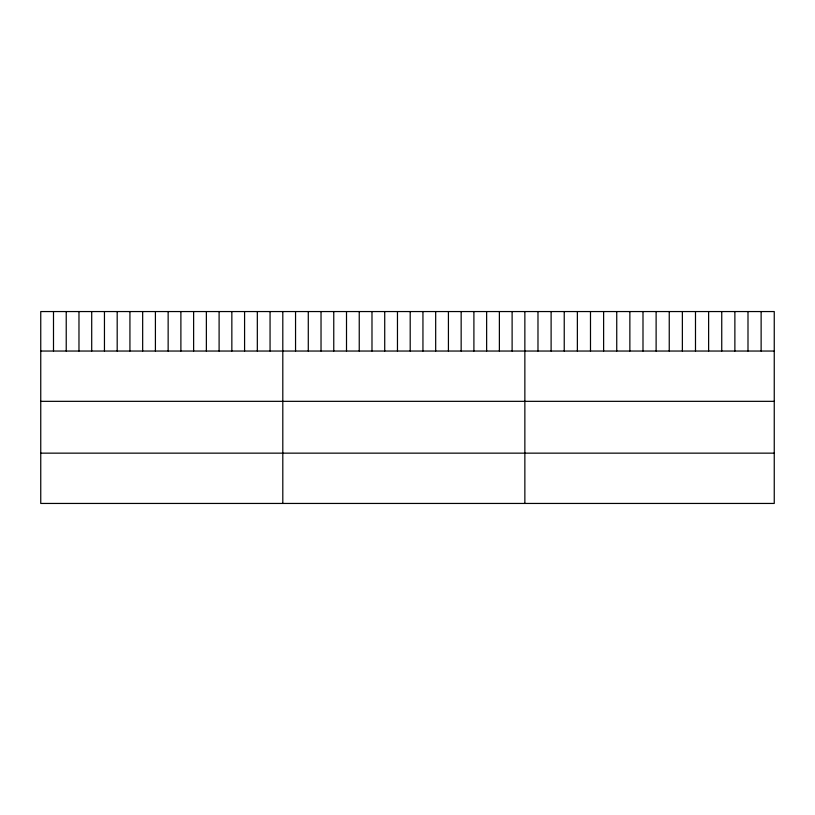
<?xml version="1.0" encoding="UTF-8"?>
<svg xmlns="http://www.w3.org/2000/svg" width="815" height="815" viewBox="0 0 815 815"><rect width="100%" height="100%" fill="white"/><g stroke="black" fill="none" stroke-linecap="round" stroke-linejoin="round"><path stroke-width="1.22" d="M774.25 351.041L774.25 503.446L40.75 503.446L40.75 311.554L774.25 311.554L774.25 351.041L40.75 351.041M40.75 401.337L774.25 401.337M40.75 453.15L774.25 453.15M761.129 311.554L761.129 351.041M747.997 311.554L747.997 351.041M734.875 311.554L734.875 351.041M721.744 311.554L721.744 351.041M708.622 311.554L708.622 351.041M695.49 311.554L695.49 351.041M682.369 311.554L682.369 351.041M669.247 311.554L669.247 351.041M656.116 311.554L656.116 351.041M642.994 311.554L642.994 351.041M629.863 311.554L629.863 351.041M616.741 311.554L616.741 351.041M603.62 311.554L603.62 351.041M590.488 311.554L590.488 351.041M577.366 311.554L577.366 351.041M564.235 311.554L564.235 351.041M551.113 311.554L551.113 351.041M537.982 311.554L537.982 351.041M524.86 311.554L524.86 503.446M512.115 311.554L512.115 351.041M499.381 311.554L499.381 351.041M486.637 311.554L486.637 351.041M473.902 311.554L473.902 351.041M461.158 311.554L461.158 351.041M448.423 311.554L448.423 351.041M435.679 311.554L435.679 351.041M422.944 311.554L422.944 351.041M410.2 311.554L410.2 351.041M397.465 311.554L397.465 351.041M384.721 311.554L384.721 351.041M371.986 311.554L371.986 351.041M359.242 311.554L359.242 351.041M346.507 311.554L346.507 351.041M333.763 311.554L333.763 351.041M321.029 311.554L321.029 351.041M308.284 311.554L308.284 351.041M295.55 311.554L295.55 351.041M282.805 311.554L282.805 503.446M270.06 311.554L270.06 351.041M257.326 311.554L257.326 351.041M244.582 311.554L244.582 351.041M231.847 311.554L231.847 351.041M219.103 311.554L219.103 351.041M206.368 311.554L206.368 351.041M193.624 311.554L193.624 351.041M180.889 311.554L180.889 351.041M168.145 311.554L168.145 351.041M155.41 311.554L155.41 351.041M142.666 311.554L142.666 351.041M129.931 311.554L129.931 351.041M117.187 311.554L117.187 351.041M104.452 311.554L104.452 351.041M91.708 311.554L91.708 351.041M78.974 311.554L78.974 351.041M66.229 311.554L66.229 351.041M53.495 311.554L53.495 351.041"/></g></svg>
